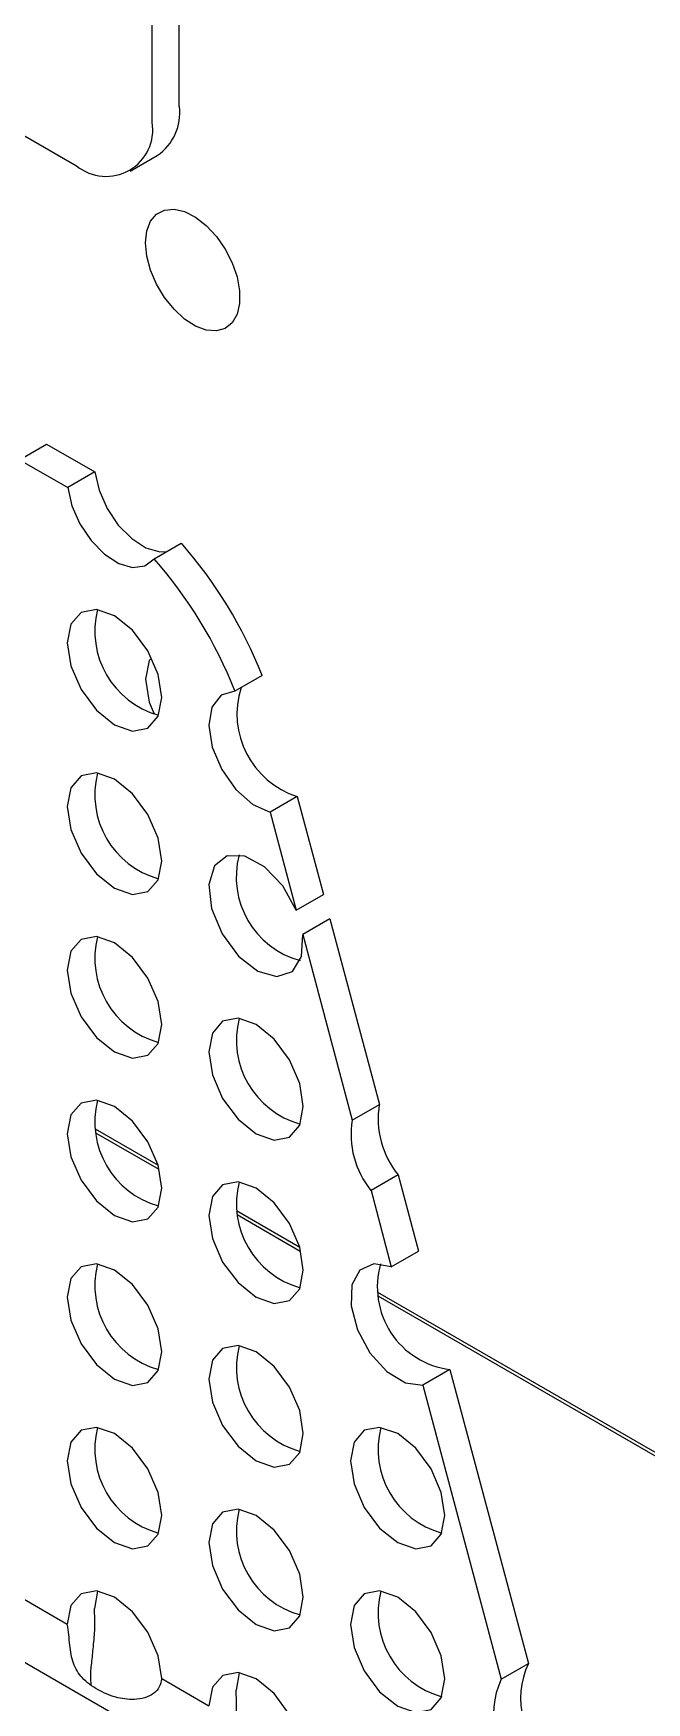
# Model space of a CAD drawing. Extents: x -0.92 to 7.46, y -5.99 to 0.
# Drawn here: x 3.219 to 3.793, y -5.182 to -3.62 of the extents above; entities that cross this region are included whole.
import ezdxf

# ---------------------------------------------------------------- set-up
doc = ezdxf.new("R2010")
doc.units = 0
doc.header["$LTSCALE"] = 0.5
doc.header["$MEASUREMENT"] = 0
for name, color, linetype in [('Brackets', 181, 'CONTINUOUS'), ('End Cap', 92, 'CONTINUOUS'), ('Hardware', 242, 'CONTINUOUS')]:
    doc.layers.add(name, color=color, linetype=linetype)

msp = doc.modelspace()

# ---------------------------------------------------------------- linework, layer by layer
at = {"layer": 'Brackets', "transparency": 16777216}
for p, q in [((3.206, -4.0191), (3.2314, -4.0044)), ((3.2314, -4.0044), (3.2765, -4.0305)), ((3.206, -4.0191), (3.2512, -4.0452)), ((3.2765, -4.0305), (3.2512, -4.0452)), ((3.3321, -4.112), (3.3575, -4.0973)), ((3.4331, -4.2209), (3.4077, -4.2356)), ((3.466, -4.3343), (3.4406, -4.349)), ((3.466, -4.3343), (3.4905, -4.4261)), ((3.4406, -4.349), (3.4651, -4.4407)), ((3.4651, -4.4407), (3.4905, -4.4261)), ((3.4966, -4.4489), (3.4712, -4.4635)), ((3.4966, -4.4489), (3.5429, -4.6225)), ((3.4712, -4.4635), (3.5175, -4.6371)), ((3.5175, -4.6371), (3.5429, -4.6225)), ((3.5605, -4.6884), (3.5351, -4.703)), ((3.5605, -4.6884), (3.5795, -4.7598)), ((3.5351, -4.703), (3.5541, -4.7745)), ((3.5541, -4.7745), (3.5795, -4.7598)), ((2.6176, -4.8022), (3.6893, -5.4209)), ((3.609, -4.8706), (3.5837, -4.8853)), ((3.609, -4.8706), (3.6824, -5.1458)), ((3.5837, -4.8853), (3.657, -5.1604)), ((3.2065, -5.0834), (3.2507, -5.1089)), ((3.279, -5.0779), (3.2761, -5.0943)), ((3.4116, -5.1545), (3.4087, -5.1708)), ((3.657, -5.1604), (3.6824, -5.1458)), ((3.3391, -5.1599), (3.3833, -5.1855))]:
    msp.add_line(p, q, dxfattribs=at)
at = {"layer": 'Brackets', "transparency": 16777216, "flags": 128}
for points in [[(3.2765, -4.0305), (3.2805, -4.0475), (3.288, -4.0646), (3.2985, -4.0802), (3.311, -4.0929), (3.3243, -4.1015), (3.3373, -4.1053), (3.3441, -4.1051)], [(3.2512, -4.0452), (3.2551, -4.0622), (3.2626, -4.0792), (3.2731, -4.0948), (3.2856, -4.1075), (3.2989, -4.1161), (3.3119, -4.1199), (3.3233, -4.1185), (3.3321, -4.112)], [(3.2949, -4.1651), (3.278, -4.1592), (3.2636, -4.162), (3.2541, -4.173), (3.2507, -4.1906), (3.2541, -4.2121), (3.2636, -4.2341), (3.278, -4.2535), (3.2949, -4.2671), (3.3118, -4.273), (3.3261, -4.2702), (3.3357, -4.2592), (3.3391, -4.2416), (3.3357, -4.2201), (3.3261, -4.1981), (3.3118, -4.1787), (3.2949, -4.1651)], [(3.4077, -4.2356), (3.3947, -4.2395), (3.3861, -4.2507), (3.3833, -4.2677), (3.3865, -4.2881), (3.3953, -4.3091), (3.4086, -4.3278), (3.4244, -4.3418), (3.4406, -4.349)], [(3.2949, -4.3182), (3.278, -4.3123), (3.2636, -4.3151), (3.2541, -4.3261), (3.2507, -4.3437), (3.2541, -4.3652), (3.2636, -4.3873), (3.278, -4.4066), (3.2949, -4.4202), (3.3118, -4.4261), (3.3261, -4.4233), (3.3357, -4.4123), (3.3391, -4.3947), (3.3357, -4.3732), (3.3261, -4.3512), (3.3118, -4.3318), (3.2949, -4.3182)], [(3.4651, -4.4407), (3.4524, -4.418), (3.4354, -4.4001), (3.417, -4.3901), (3.4004, -4.3898), (3.3885, -4.3992), (3.3834, -4.4167), (3.3859, -4.4392), (3.3957, -4.4629), (3.411, -4.4836), (3.4292, -4.4977), (3.447, -4.5028), (3.4615, -4.498), (3.47, -4.4841), (3.4712, -4.4635)], [(3.2949, -4.4713), (3.278, -4.4654), (3.2636, -4.4682), (3.2541, -4.4792), (3.2507, -4.4968), (3.2541, -4.5183), (3.2636, -4.5404), (3.278, -4.5597), (3.2949, -4.5733), (3.3118, -4.5792), (3.3261, -4.5764), (3.3357, -4.5654), (3.3391, -4.5478), (3.3357, -4.5263), (3.3261, -4.5043), (3.3118, -4.4849), (3.2949, -4.4713)], [(3.4275, -4.5478), (3.4106, -4.5419), (3.3962, -4.5447), (3.3866, -4.5557), (3.3833, -4.5733), (3.3866, -4.5948), (3.3962, -4.6169), (3.4106, -4.6362), (3.4275, -4.6499), (3.4444, -4.6558), (3.4587, -4.653), (3.4683, -4.6419), (3.4717, -4.6244), (3.4683, -4.6029), (3.4587, -4.5808), (3.4444, -4.5615), (3.4275, -4.5478)], [(3.2949, -4.6244), (3.278, -4.6185), (3.2636, -4.6213), (3.2541, -4.6323), (3.2507, -4.6499), (3.2541, -4.6714), (3.2636, -4.6935), (3.278, -4.7128), (3.2949, -4.7264), (3.3118, -4.7323), (3.3261, -4.7295), (3.3357, -4.7185), (3.3391, -4.7009), (3.3357, -4.6794), (3.3261, -4.6574), (3.3118, -4.638), (3.2949, -4.6244)], [(3.4275, -4.7009), (3.4106, -4.695), (3.3962, -4.6978), (3.3866, -4.7088), (3.3833, -4.7264), (3.3866, -4.7479), (3.3962, -4.77), (3.4106, -4.7893), (3.4275, -4.803), (3.4444, -4.8089), (3.4587, -4.8061), (3.4683, -4.795), (3.4717, -4.7775), (3.4683, -4.756), (3.4587, -4.7339), (3.4444, -4.7146), (3.4275, -4.7009)], [(3.2949, -4.7775), (3.278, -4.7716), (3.2636, -4.7744), (3.2541, -4.7854), (3.2507, -4.803), (3.2541, -4.8245), (3.2636, -4.8466), (3.278, -4.8659), (3.2949, -4.8795), (3.3118, -4.8854), (3.3261, -4.8826), (3.3357, -4.8716), (3.3391, -4.854), (3.3357, -4.8325), (3.3261, -4.8105), (3.3118, -4.7911), (3.2949, -4.7775)], [(3.5541, -4.7745), (3.5377, -4.7716), (3.5247, -4.7775), (3.5172, -4.7913), (3.5164, -4.8109), (3.5223, -4.8333), (3.5341, -4.8549), (3.55, -4.8724), (3.5674, -4.883), (3.5837, -4.8853)], [(3.4275, -4.854), (3.4106, -4.8481), (3.3962, -4.8509), (3.3866, -4.8619), (3.3833, -4.8795), (3.3866, -4.901), (3.3962, -4.9231), (3.4106, -4.9424), (3.4275, -4.9561), (3.4444, -4.962), (3.4587, -4.9592), (3.4683, -4.9481), (3.4717, -4.9306), (3.4683, -4.9091), (3.4587, -4.887), (3.4444, -4.8677), (3.4275, -4.854)], [(3.2949, -4.9306), (3.278, -4.9247), (3.2636, -4.9275), (3.2541, -4.9385), (3.2507, -4.9561), (3.2541, -4.9776), (3.2636, -4.9997), (3.278, -5.019), (3.2949, -5.0326), (3.3118, -5.0385), (3.3261, -5.0357), (3.3357, -5.0247), (3.3391, -5.0071), (3.3357, -4.9857), (3.3261, -4.9636), (3.3118, -4.9442), (3.2949, -4.9306)], [(3.5601, -4.9306), (3.5431, -4.9247), (3.5288, -4.9275), (3.5192, -4.9385), (3.5159, -4.9561), (3.5192, -4.9775), (3.5288, -4.9996), (3.5431, -5.019), (3.5601, -5.0326), (3.577, -5.0385), (3.5913, -5.0357), (3.6009, -5.0247), (3.6043, -5.0071), (3.6009, -4.9856), (3.5913, -4.9635), (3.577, -4.9442), (3.5601, -4.9306)], [(3.4275, -5.0071), (3.4106, -5.0012), (3.3962, -5.004), (3.3866, -5.015), (3.3833, -5.0326), (3.3866, -5.0541), (3.3962, -5.0762), (3.4106, -5.0955), (3.4275, -5.1092), (3.4444, -5.1151), (3.4587, -5.1123), (3.4683, -5.1012), (3.4717, -5.0837), (3.4683, -5.0622), (3.4587, -5.0401), (3.4444, -5.0208), (3.4275, -5.0071)], [(3.3391, -5.1599), (3.3357, -5.1385), (3.3261, -5.1165), (3.3117, -5.0973), (3.2949, -5.0837), (3.278, -5.0778), (3.2637, -5.0805), (3.2541, -5.0915), (3.2507, -5.1089)], [(3.5601, -5.0837), (3.5431, -5.0778), (3.5288, -5.0806), (3.5192, -5.0916), (3.5159, -5.1092), (3.5192, -5.1306), (3.5288, -5.1527), (3.5431, -5.1721), (3.5601, -5.1857), (3.577, -5.1916), (3.5913, -5.1888), (3.6009, -5.1778), (3.6043, -5.1602), (3.6009, -5.1387), (3.5913, -5.1166), (3.577, -5.0973), (3.5601, -5.0837)], [(3.4717, -5.2365), (3.4682, -5.2151), (3.4586, -5.1931), (3.4443, -5.1738), (3.4275, -5.1602), (3.4106, -5.1543), (3.3963, -5.1571), (3.3867, -5.168), (3.3833, -5.1855)]]:
    msp.add_lwpolyline(points, dxfattribs=at)
at = {"layer": 'Brackets', "transparency": 16777216}
for centre, radius, start, end in [((3.038, -4.3776), 0.425, 21.6291, 41.2545), ((3.0126, -4.3922), 0.425, 21.6291, 41.2545), ((3.3581, -4.1796), 0.0816, 165.6081, 254.3865), ((3.4909, -4.2569), 0.0813, 162.4231, 252.2024), ((3.3581, -4.3327), 0.0816, 165.6081, 254.3865), ((3.4899, -4.4097), 0.081, 165.1363, 254.8583), ((3.3581, -4.4858), 0.0816, 165.6081, 254.3865), ((3.4907, -4.5623), 0.0816, 165.6081, 254.3865), ((3.3581, -4.6389), 0.0816, 165.6081, 254.3865), ((3.6253, -4.6358), 0.0835, 170.8028, 219.0603), ((3.5999, -4.6505), 0.0835, 170.8028, 219.0603), ((3.4907, -4.7154), 0.0816, 165.6081, 254.3865), ((3.3581, -4.792), 0.0816, 165.6081, 254.3865), ((3.6188, -4.7935), 0.0778, 163.7448, 262.7552), ((3.4907, -4.8686), 0.0816, 165.6081, 254.3865), ((3.3581, -4.9451), 0.0816, 165.6081, 254.3865), ((3.6233, -4.9451), 0.0816, 165.6081, 254.3865), ((3.4907, -5.0217), 0.0816, 165.6081, 254.3865), ((3.6233, -5.0982), 0.0816, 165.6081, 254.3865), ((3.7507, -5.1781), 0.0755, 154.6458, 235.2172), ((3.7253, -5.1928), 0.0755, 154.6458, 235.2172)]:
    msp.add_arc(centre, radius, start, end, dxfattribs=at)
for points, knots in [([(3.2732, -5.1655), (3.2729, -5.1632), (3.2723, -5.1569), (3.2736, -5.1449), (3.2753, -5.1293), (3.277, -5.1116), (3.2764, -5.1003), (3.2761, -5.0943)], [0, 0, 0, 0, 0.106623, 0.290736, 0.498507, 0.734007, 1, 1, 1, 1]), ([(3.3391, -5.1599), (3.3386, -5.1626), (3.3376, -5.1678), (3.3316, -5.1743), (3.3232, -5.1783), (3.3108, -5.18), (3.2952, -5.1779), (3.2786, -5.1705), (3.2645, -5.1604), (3.257, -5.1486), (3.2542, -5.1375), (3.253, -5.1284), (3.2522, -5.1184), (3.2512, -5.1122), (3.2507, -5.1089)], [0, 0, 0, 0, 0.060389, 0.119474, 0.182038, 0.252164, 0.372296, 0.501655, 0.644393, 0.76487, 0.821342, 0.877965, 0.936884, 1, 1, 1, 1]), ([(3.4057, -5.242), (3.4055, -5.2397), (3.4049, -5.2335), (3.4061, -5.2214), (3.4079, -5.2059), (3.4096, -5.1881), (3.409, -5.1768), (3.4087, -5.1708)], [0, 0, 0, 0, 0.106623, 0.290736, 0.498507, 0.734007, 1, 1, 1, 1])]:
    msp.add_open_spline(points, degree=3, knots=knots, dxfattribs=at)
at = {"layer": 'End Cap', "transparency": 16777216}
for p, q in [((3.2767, -4.6454), (3.3357, -4.6794)), ((3.2771, -4.649), (3.3363, -4.6832)), ((3.4093, -4.7219), (3.4683, -4.756)), ((3.4097, -4.7255), (3.4689, -4.7597)), ((3.5412, -4.7981), (4.475, -5.3371)), ((3.5415, -4.8016), (4.477, -5.3417))]:
    msp.add_line(p, q, dxfattribs=at)
at = {"layer": 'End Cap', "transparency": 16777216, "flags": 128}
for points in [[(3.324, -3.816), (3.3252, -3.8049), (3.3287, -3.7958), (3.3343, -3.7892), (3.3418, -3.7854), (3.3507, -3.7846), (3.3605, -3.7868), (3.3708, -3.7921), (3.3809, -3.8), (3.3903, -3.8101), (3.3985, -3.8219), (3.4051, -3.8348), (3.4097, -3.848), (3.4121, -3.8609), (3.4121, -3.8728), (3.4097, -3.883), (3.4051, -3.8909), (3.3985, -3.8962), (3.3903, -3.8985), (3.3809, -3.8977), (3.3708, -3.894), (3.3605, -3.8874), (3.3507, -3.8783), (3.3418, -3.8672), (3.3343, -3.8548), (3.3287, -3.8416), (3.3252, -3.8285), (3.324, -3.816)], [(3.3291, -4.205), (3.3274, -4.207), (3.324, -4.2246), (3.3274, -4.2461), (3.3321, -4.257)]]:
    msp.add_lwpolyline(points, dxfattribs=at)
at = {"layer": 'Hardware', "transparency": 16777216}
for p, q in [((2.4022, -3.2491), (3.2595, -3.7441)), ((3.3556, -3.6886), (3.3556, -3.4385)), ((3.3302, -3.7032), (3.3302, -3.4532)), ((3.3095, -3.749), (3.3349, -3.7344))]:
    msp.add_line(p, q, dxfattribs=at)
for centre, radius, start, end in [((3.3081, -3.6946), 0.048, 304.0564, 7.2558), ((3.2871, -3.7102), 0.0437, 230.7967, 9.214)]:
    msp.add_arc(centre, radius, start, end, dxfattribs=at)

doc.saveas('drawing.dxf')
